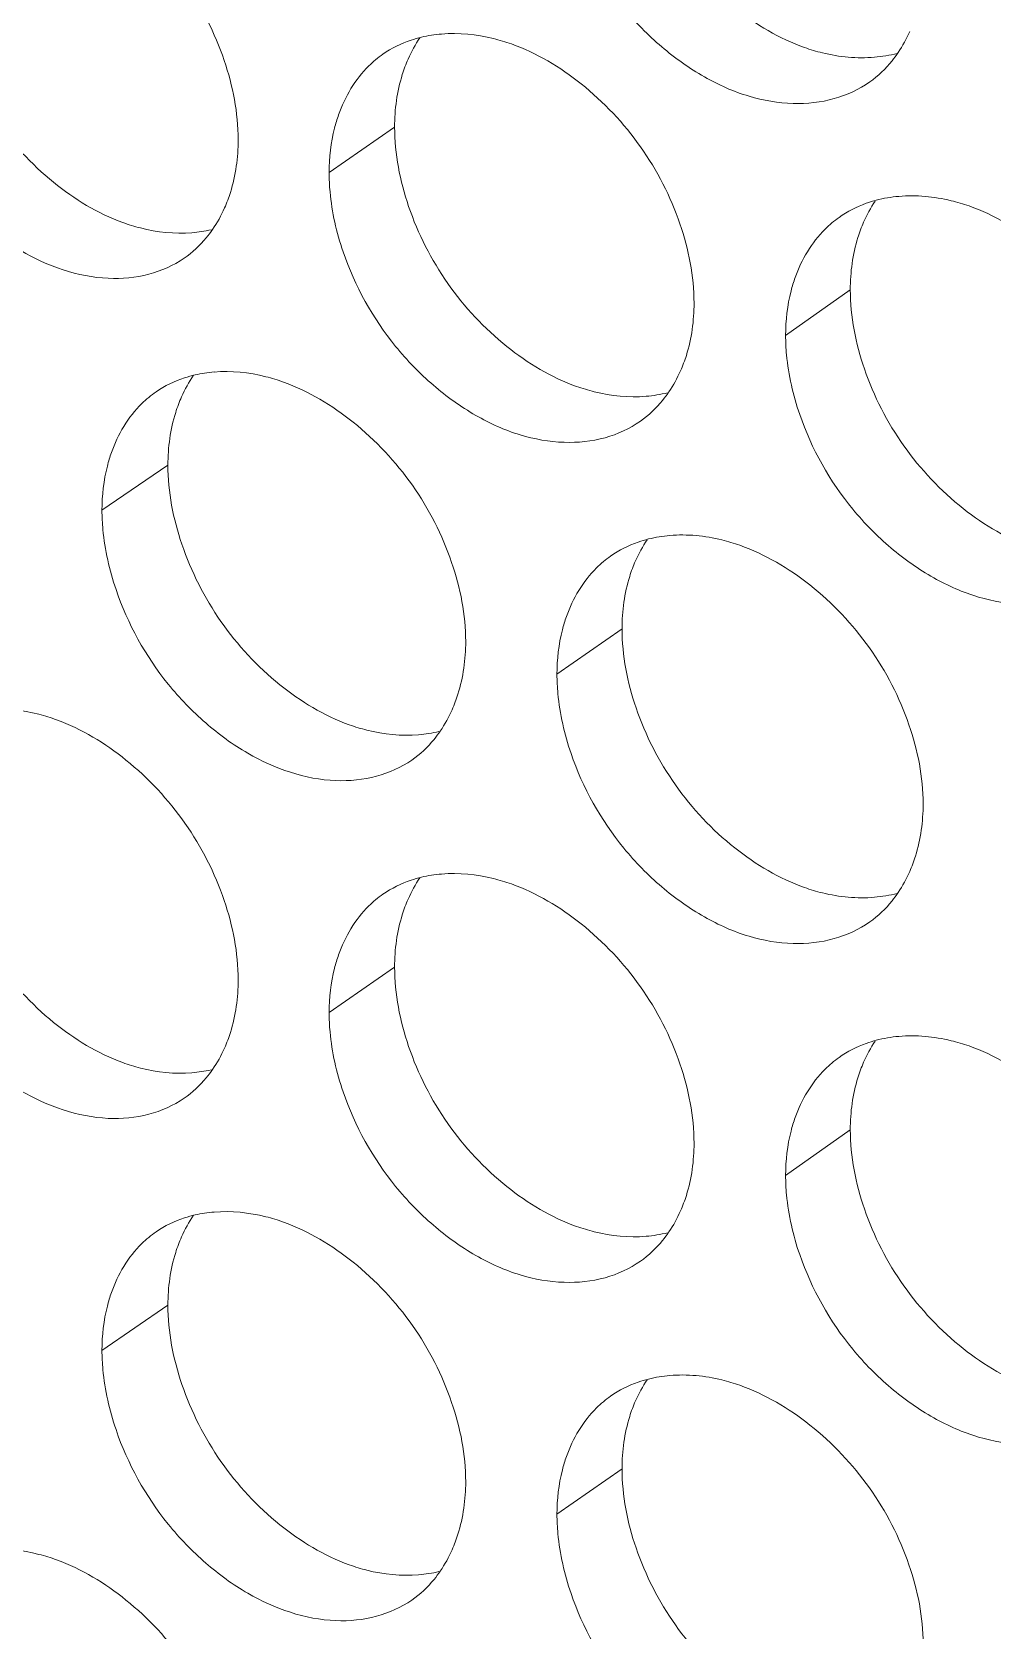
# Model space of a CAD drawing. Header units: millimetres. Extents: x 1177 to 4147, y 93 to 2194.
# Drawn here: x 2648.07 to 2657.07, y 822.04 to 837.02 of the extents above; entities that cross this region are included whole.
import ezdxf

# ---------------------------------------------------------------- set-up
doc = ezdxf.new("R2010")
doc.units = ezdxf.units.MM
doc.header["$LTSCALE"] = 0.1
doc.layers.get('0').update_dxf_attribs({"lineweight": 13})
doc.layers.add('标注', color=251, linetype='Continuous', lineweight=9)

# ---------------------------------------------------------------- blocks, each defined once
blk = doc.blocks.new('02')
at = {"layer": '标注'}
for p, q in [((4556.945, 785.738), (4556.068, 785.13)), ((4563.046, 783.561), (4562.18, 782.948)), ((4553.91, 781.212), (4553.027, 780.606)), ((4553.91, 781.212), (4553.027, 780.606)), ((4559.99, 779.021), (4559.119, 778.41)), ((4559.99, 779.021), (4559.119, 778.41)), ((4556.945, 774.488), (4556.068, 773.88)), ((4563.046, 772.311), (4562.18, 771.698)), ((4553.91, 769.962), (4553.027, 769.356)), ((4559.99, 767.771), (4559.119, 767.16))]:
    blk.add_line(p, q, dxfattribs=at)
for centre, radius, start, end in [((4554.092, 786.081), 1.763, 274.5012, 282.9601), ((4554.669, 780.688), 1.776, 94.5239, 102.8809), ((4554.669, 780.688), 1.776, 94.5239, 102.8809), ((4554.092, 774.831), 1.763, 274.5012, 282.9601), ((4554.669, 769.438), 1.776, 94.5239, 102.8809)]:
    blk.add_arc(centre, radius, start, end, dxfattribs=at)
for points, knots in [([(4559.99, 790.271), (4559.99, 789.911), (4560.138, 789.165), (4560.661, 788.147), (4561.443, 787.313), (4562.096, 786.924), (4562.434, 786.804)], [0, 0, 0, 0, 0.241162, 0.500244, 0.759286, 1, 1, 1, 1]), ([(4554.85, 785.569), (4554.85, 785.929), (4554.703, 786.675), (4554.182, 787.695), (4553.405, 788.533), (4552.756, 788.928), (4552.42, 789.05)], [0, 0, 0, 0, 0.241318, 0.500698, 0.759842, 1, 1, 1, 1]), ([(4559.307, 788.599), (4559.464, 788.142), (4559.828, 787.491), (4560.501, 786.804), (4561.067, 786.399), (4561.665, 786.132), (4562.265, 786.028), (4562.829, 786.088), (4563.163, 786.242), (4563.306, 786.343)], [0, 0, 0, 0, 0.278686, 0.418268, 0.552446, 0.677694, 0.792838, 0.899272, 1, 1, 1, 1]), ([(4550.886, 787.944), (4550.886, 787.585), (4551.032, 786.838), (4551.549, 785.817), (4552.323, 784.978), (4552.969, 784.582), (4553.305, 784.46)], [0, 0, 0, 0, 0.241622, 0.501159, 0.760144, 1, 1, 1, 1]), ([(4558.508, 786.852), (4558.429, 786.88), (4558.127, 786.972), (4557.806, 787.004), (4557.574, 786.985)], [0, 0, 0, 0, 0.263682, 1, 1, 1, 1]), ([(4557.303, 786.942), (4557.256, 786.931), (4557.076, 786.879), (4556.904, 786.795), (4556.789, 786.715)], [0, 0, 0, 0, 0.254756, 1, 1, 1, 1]), ([(4560.954, 783.382), (4560.954, 783.741), (4560.805, 784.488), (4560.281, 785.505), (4559.498, 786.34), (4558.846, 786.731), (4558.508, 786.852)], [0, 0, 0, 0, 0.241011, 0.500085, 0.759268, 1, 1, 1, 1]), ([(4562.434, 786.804), (4562.512, 786.776), (4562.815, 786.685), (4563.137, 786.654), (4563.369, 786.674)], [0, 0, 0, 0, 0.263331, 1, 1, 1, 1]), ([(4556.789, 786.715), (4556.722, 786.668), (4556.461, 786.451), (4556.28, 786.145), (4556.195, 785.904)], [0, 0, 0, 0, 0.243134, 1, 1, 1, 1]), ([(4557.126, 786.649), (4557.096, 786.581), (4556.987, 786.289), (4556.945, 785.975), (4556.945, 785.738)], [0, 0, 0, 0, 0.238208, 1, 1, 1, 1]), ([(4563.306, 786.343), (4563.418, 786.422), (4563.553, 786.552), (4563.662, 786.7), (4563.688, 786.739)], [0, 0, 0, 0, 0.745677, 1, 1, 1, 1]), ([(4550.184, 786.278), (4550.338, 785.822), (4550.695, 785.172), (4551.358, 784.482), (4552.068, 783.957), (4552.881, 783.667), (4553.652, 783.738), (4553.984, 783.884), (4554.126, 783.982)], [0, 0, 0, 0, 0.280322, 0.420487, 0.555043, 0.793636, 0.899726, 1, 1, 1, 1]), ([(4556.195, 785.904), (4556.174, 785.845), (4556.098, 785.593), (4556.068, 785.329), (4556.068, 785.13)], [0, 0, 0, 0, 0.239901, 1, 1, 1, 1]), ([(4556.945, 785.738), (4556.945, 785.379), (4557.093, 784.632), (4557.613, 783.613), (4558.393, 782.778), (4559.043, 782.386), (4559.38, 782.265)], [0, 0, 0, 0, 0.241314, 0.500547, 0.759571, 1, 1, 1, 1]), ([(4554.668, 784.655), (4554.698, 784.723), (4554.808, 785.016), (4554.85, 785.332), (4554.85, 785.569)], [0, 0, 0, 0, 0.238095, 1, 1, 1, 1]), ([(4556.068, 785.13), (4556.068, 785.043), (4556.086, 784.683), (4556.167, 784.328), (4556.256, 784.068)], [0, 0, 0, 0, 0.239836, 1, 1, 1, 1]), ([(4564.636, 784.682), (4564.557, 784.709), (4564.253, 784.8), (4563.929, 784.831), (4563.696, 784.811)], [0, 0, 0, 0, 0.263409, 1, 1, 1, 1]), ([(4563.393, 784.759), (4563.348, 784.747), (4563.173, 784.693), (4563.007, 784.608), (4562.895, 784.529)], [0, 0, 0, 0, 0.254423, 1, 1, 1, 1]), ([(4567.099, 781.224), (4567.099, 781.582), (4566.949, 782.328), (4566.421, 783.344), (4565.632, 784.175), (4564.976, 784.562), (4564.636, 784.682)], [0, 0, 0, 0, 0.240708, 0.499479, 0.758699, 1, 1, 1, 1]), ([(4553.305, 784.46), (4553.382, 784.432), (4553.681, 784.339), (4554, 784.305), (4554.23, 784.323)], [0, 0, 0, 0, 0.263742, 1, 1, 1, 1]), ([(4562.895, 784.529), (4562.829, 784.482), (4562.572, 784.265), (4562.393, 783.963), (4562.308, 783.724)], [0, 0, 0, 0, 0.243501, 1, 1, 1, 1]), ([(4563.224, 784.465), (4563.195, 784.397), (4563.088, 784.108), (4563.046, 783.795), (4563.046, 783.561)], [0, 0, 0, 0, 0.238574, 1, 1, 1, 1]), ([(4554.126, 783.982), (4554.237, 784.059), (4554.372, 784.184), (4554.481, 784.329), (4554.507, 784.367)], [0, 0, 0, 0, 0.745554, 1, 1, 1, 1]), ([(4556.256, 784.068), (4556.412, 783.611), (4556.774, 782.961), (4557.443, 782.273), (4558.006, 781.866), (4558.601, 781.597), (4559.198, 781.491), (4559.76, 781.547), (4560.093, 781.699), (4560.235, 781.799)], [0, 0, 0, 0, 0.27906, 0.418751, 0.552974, 0.678194, 0.793225, 0.899482, 1, 1, 1, 1]), ([(4562.308, 783.724), (4562.287, 783.665), (4562.21, 783.413), (4562.18, 783.148), (4562.18, 782.948)], [0, 0, 0, 0, 0.240105, 1, 1, 1, 1]), ([(4563.046, 783.561), (4563.046, 783.201), (4563.194, 782.456), (4563.719, 781.438), (4564.504, 780.606), (4565.158, 780.218), (4565.497, 780.099)], [0, 0, 0, 0, 0.241011, 0.499941, 0.759002, 1, 1, 1, 1]), ([(4560.773, 782.474), (4560.803, 782.541), (4560.912, 782.832), (4560.954, 783.146), (4560.954, 783.382)], [0, 0, 0, 0, 0.238464, 1, 1, 1, 1]), ([(4562.18, 782.948), (4562.18, 782.862), (4562.198, 782.502), (4562.28, 782.146), (4562.369, 781.888)], [0, 0, 0, 0, 0.239921, 1, 1, 1, 1]), ([(4555.459, 782.322), (4555.381, 782.351), (4555.08, 782.443), (4554.76, 782.477), (4554.529, 782.458)], [0, 0, 0, 0, 0.26382, 1, 1, 1, 1]), ([(4555.459, 782.322), (4555.381, 782.351), (4555.08, 782.443), (4554.76, 782.477), (4554.529, 782.458)], [0, 0, 0, 0, 0.26382, 1, 1, 1, 1]), ([(4554.273, 782.419), (4554.226, 782.408), (4554.042, 782.358), (4553.868, 782.274), (4553.752, 782.194)], [0, 0, 0, 0, 0.254929, 1, 1, 1, 1]), ([(4554.273, 782.419), (4554.226, 782.408), (4554.042, 782.358), (4553.868, 782.274), (4553.752, 782.194)], [0, 0, 0, 0, 0.254929, 1, 1, 1, 1]), ([(4557.897, 778.847), (4557.897, 779.206), (4557.749, 779.953), (4557.227, 780.972), (4556.446, 781.808), (4555.796, 782.201), (4555.459, 782.322)], [0, 0, 0, 0, 0.241164, 0.500391, 0.759555, 1, 1, 1, 1]), ([(4557.897, 778.847), (4557.897, 779.206), (4557.749, 779.953), (4557.227, 780.972), (4556.446, 781.808), (4555.796, 782.201), (4555.459, 782.322)], [0, 0, 0, 0, 0.241164, 0.500391, 0.759555, 1, 1, 1, 1]), ([(4559.38, 782.265), (4559.459, 782.238), (4559.76, 782.146), (4560.081, 782.114), (4560.312, 782.133)], [0, 0, 0, 0, 0.263467, 1, 1, 1, 1]), ([(4553.752, 782.194), (4553.684, 782.147), (4553.42, 781.929), (4553.239, 781.622), (4553.154, 781.379)], [0, 0, 0, 0, 0.242946, 1, 1, 1, 1]), ([(4553.752, 782.194), (4553.684, 782.147), (4553.42, 781.929), (4553.239, 781.622), (4553.154, 781.379)], [0, 0, 0, 0, 0.242946, 1, 1, 1, 1]), ([(4554.092, 782.126), (4554.062, 782.058), (4553.953, 781.766), (4553.91, 781.45), (4553.91, 781.212)], [0, 0, 0, 0, 0.238023, 1, 1, 1, 1]), ([(4554.092, 782.126), (4554.062, 782.058), (4553.953, 781.766), (4553.91, 781.45), (4553.91, 781.212)], [0, 0, 0, 0, 0.238023, 1, 1, 1, 1]), ([(4560.235, 781.799), (4560.347, 781.877), (4560.482, 782.005), (4560.591, 782.152), (4560.617, 782.191)], [0, 0, 0, 0, 0.745636, 1, 1, 1, 1]), ([(4562.369, 781.888), (4562.526, 781.43), (4562.893, 780.779), (4563.57, 780.093), (4564.139, 779.689), (4564.74, 779.424), (4565.343, 779.323), (4565.908, 779.386), (4566.244, 779.542), (4566.386, 779.645)], [0, 0, 0, 0, 0.278313, 0.417788, 0.551922, 0.677197, 0.792453, 0.899064, 1, 1, 1, 1]), ([(4553.154, 781.379), (4553.133, 781.32), (4553.057, 781.069), (4553.027, 780.805), (4553.027, 780.606)], [0, 0, 0, 0, 0.2398, 1, 1, 1, 1]), ([(4553.154, 781.379), (4553.133, 781.32), (4553.057, 781.069), (4553.027, 780.805), (4553.027, 780.606)], [0, 0, 0, 0, 0.2398, 1, 1, 1, 1]), ([(4553.91, 781.212), (4553.91, 780.853), (4554.057, 780.107), (4554.576, 779.087), (4555.352, 778.249), (4556.001, 777.856), (4556.337, 777.734)], [0, 0, 0, 0, 0.241468, 0.500853, 0.759857, 1, 1, 1, 1]), ([(4553.91, 781.212), (4553.91, 780.853), (4554.057, 780.107), (4554.576, 779.087), (4555.352, 778.249), (4556.001, 777.856), (4556.337, 777.734)], [0, 0, 0, 0, 0.241468, 0.500853, 0.759857, 1, 1, 1, 1]), ([(4553.027, 780.606), (4553.027, 780.52), (4553.045, 780.16), (4553.127, 779.804), (4553.215, 779.544)], [0, 0, 0, 0, 0.239793, 1, 1, 1, 1]), ([(4553.027, 780.606), (4553.027, 780.52), (4553.045, 780.16), (4553.127, 779.804), (4553.215, 779.544)], [0, 0, 0, 0, 0.239793, 1, 1, 1, 1]), ([(4560.343, 780.222), (4560.297, 780.21), (4560.119, 780.157), (4559.95, 780.073), (4559.837, 779.994)], [0, 0, 0, 0, 0.254587, 1, 1, 1, 1]), ([(4560.343, 780.222), (4560.297, 780.21), (4560.119, 780.157), (4559.95, 780.073), (4559.837, 779.994)], [0, 0, 0, 0, 0.254587, 1, 1, 1, 1]), ([(4561.567, 780.138), (4561.488, 780.166), (4561.185, 780.257), (4560.862, 780.289), (4560.63, 780.269)], [0, 0, 0, 0, 0.263544, 1, 1, 1, 1]), ([(4561.567, 780.138), (4561.488, 780.166), (4561.185, 780.257), (4560.862, 780.289), (4560.63, 780.269)], [0, 0, 0, 0, 0.263544, 1, 1, 1, 1]), ([(4564.021, 776.674), (4564.021, 777.033), (4563.872, 777.779), (4563.346, 778.796), (4562.56, 779.629), (4561.905, 780.018), (4561.567, 780.138)], [0, 0, 0, 0, 0.240859, 0.499781, 0.758983, 1, 1, 1, 1]), ([(4564.021, 776.674), (4564.021, 777.033), (4563.872, 777.779), (4563.346, 778.796), (4562.56, 779.629), (4561.905, 780.018), (4561.567, 780.138)], [0, 0, 0, 0, 0.240859, 0.499781, 0.758983, 1, 1, 1, 1]), ([(4559.837, 779.994), (4559.77, 779.946), (4559.511, 779.729), (4559.332, 779.426), (4559.246, 779.186)], [0, 0, 0, 0, 0.243319, 1, 1, 1, 1]), ([(4559.837, 779.994), (4559.77, 779.946), (4559.511, 779.729), (4559.332, 779.426), (4559.246, 779.186)], [0, 0, 0, 0, 0.243319, 1, 1, 1, 1]), ([(4560.17, 779.928), (4560.14, 779.861), (4560.032, 779.57), (4559.99, 779.257), (4559.99, 779.021)], [0, 0, 0, 0, 0.238392, 1, 1, 1, 1]), ([(4560.17, 779.928), (4560.14, 779.861), (4560.032, 779.57), (4559.99, 779.257), (4559.99, 779.021)], [0, 0, 0, 0, 0.238392, 1, 1, 1, 1]), ([(4553.215, 779.544), (4553.37, 779.088), (4553.729, 778.438), (4554.396, 777.749), (4555.11, 777.225), (4555.927, 776.939), (4556.701, 777.014), (4557.033, 777.163), (4557.175, 777.262)], [0, 0, 0, 0, 0.279944, 0.419999, 0.55451, 0.793241, 0.899512, 1, 1, 1, 1]), ([(4553.215, 779.544), (4553.37, 779.088), (4553.729, 778.438), (4554.396, 777.749), (4555.11, 777.225), (4555.927, 776.939), (4556.701, 777.014), (4557.033, 777.163), (4557.175, 777.262)], [0, 0, 0, 0, 0.279944, 0.419999, 0.55451, 0.793241, 0.899512, 1, 1, 1, 1]), ([(4559.246, 779.186), (4559.225, 779.126), (4559.149, 778.875), (4559.119, 778.61), (4559.119, 778.41)], [0, 0, 0, 0, 0.240003, 1, 1, 1, 1]), ([(4559.246, 779.186), (4559.225, 779.126), (4559.149, 778.875), (4559.119, 778.61), (4559.119, 778.41)], [0, 0, 0, 0, 0.240003, 1, 1, 1, 1]), ([(4557.715, 777.936), (4557.745, 778.004), (4557.854, 778.295), (4557.897, 778.61), (4557.897, 778.847)], [0, 0, 0, 0, 0.23828, 1, 1, 1, 1]), ([(4557.715, 777.936), (4557.745, 778.004), (4557.854, 778.295), (4557.897, 778.61), (4557.897, 778.847)], [0, 0, 0, 0, 0.23828, 1, 1, 1, 1]), ([(4559.99, 779.021), (4559.99, 778.661), (4560.138, 777.915), (4560.661, 776.897), (4561.443, 776.063), (4562.096, 775.674), (4562.434, 775.554)], [0, 0, 0, 0, 0.241162, 0.500244, 0.759286, 1, 1, 1, 1]), ([(4559.99, 779.021), (4559.99, 778.661), (4560.138, 777.915), (4560.661, 776.897), (4561.443, 776.063), (4562.096, 775.674), (4562.434, 775.554)], [0, 0, 0, 0, 0.241162, 0.500244, 0.759286, 1, 1, 1, 1]), ([(4559.119, 778.41), (4559.119, 778.324), (4559.136, 777.964), (4559.219, 777.608), (4559.307, 777.349)], [0, 0, 0, 0, 0.239878, 1, 1, 1, 1]), ([(4559.119, 778.41), (4559.119, 778.324), (4559.136, 777.964), (4559.219, 777.608), (4559.307, 777.349)], [0, 0, 0, 0, 0.239878, 1, 1, 1, 1]), ([(4552.42, 777.8), (4552.343, 777.829), (4552.043, 777.922), (4551.724, 777.957), (4551.493, 777.938)], [0, 0, 0, 0, 0.26396, 1, 1, 1, 1]), ([(4554.85, 774.319), (4554.85, 774.679), (4554.703, 775.425), (4554.182, 776.445), (4553.405, 777.283), (4552.756, 777.678), (4552.42, 777.8)], [0, 0, 0, 0, 0.241318, 0.500698, 0.759842, 1, 1, 1, 1]), ([(4556.337, 777.734), (4556.415, 777.706), (4556.715, 777.614), (4557.035, 777.581), (4557.266, 777.6)], [0, 0, 0, 0, 0.263604, 1, 1, 1, 1]), ([(4556.337, 777.734), (4556.415, 777.706), (4556.715, 777.614), (4557.035, 777.581), (4557.266, 777.6)], [0, 0, 0, 0, 0.263604, 1, 1, 1, 1]), ([(4557.175, 777.262), (4557.287, 777.339), (4557.422, 777.466), (4557.531, 777.612), (4557.557, 777.65)], [0, 0, 0, 0, 0.745595, 1, 1, 1, 1]), ([(4557.175, 777.262), (4557.287, 777.339), (4557.422, 777.466), (4557.531, 777.612), (4557.557, 777.65)], [0, 0, 0, 0, 0.745595, 1, 1, 1, 1]), ([(4559.307, 777.349), (4559.464, 776.892), (4559.828, 776.241), (4560.501, 775.554), (4561.067, 775.149), (4561.665, 774.882), (4562.265, 774.778), (4562.829, 774.838), (4563.163, 774.992), (4563.306, 775.093)], [0, 0, 0, 0, 0.278686, 0.418268, 0.552446, 0.677694, 0.792838, 0.899272, 1, 1, 1, 1]), ([(4559.307, 777.349), (4559.464, 776.892), (4559.828, 776.241), (4560.501, 775.554), (4561.067, 775.149), (4561.665, 774.882), (4562.265, 774.778), (4562.829, 774.838), (4563.163, 774.992), (4563.306, 775.093)], [0, 0, 0, 0, 0.278686, 0.418268, 0.552446, 0.677694, 0.792838, 0.899272, 1, 1, 1, 1]), ([(4550.886, 776.694), (4550.886, 776.335), (4551.032, 775.588), (4551.549, 774.567), (4552.323, 773.728), (4552.969, 773.332), (4553.305, 773.21)], [0, 0, 0, 0, 0.241622, 0.501159, 0.760144, 1, 1, 1, 1]), ([(4563.842, 775.769), (4563.871, 775.837), (4563.979, 776.126), (4564.021, 776.439), (4564.021, 776.674)], [0, 0, 0, 0, 0.238646, 1, 1, 1, 1]), ([(4563.842, 775.769), (4563.871, 775.837), (4563.979, 776.126), (4564.021, 776.439), (4564.021, 776.674)], [0, 0, 0, 0, 0.238646, 1, 1, 1, 1]), ([(4557.303, 775.692), (4557.256, 775.681), (4557.076, 775.629), (4556.904, 775.545), (4556.789, 775.465)], [0, 0, 0, 0, 0.254756, 1, 1, 1, 1]), ([(4558.508, 775.602), (4558.429, 775.63), (4558.127, 775.722), (4557.806, 775.754), (4557.574, 775.735)], [0, 0, 0, 0, 0.263682, 1, 1, 1, 1]), ([(4556.789, 775.465), (4556.722, 775.418), (4556.461, 775.201), (4556.28, 774.895), (4556.195, 774.654)], [0, 0, 0, 0, 0.243134, 1, 1, 1, 1]), ([(4557.126, 775.399), (4557.096, 775.331), (4556.987, 775.039), (4556.945, 774.725), (4556.945, 774.488)], [0, 0, 0, 0, 0.238208, 1, 1, 1, 1]), ([(4560.954, 772.132), (4560.954, 772.491), (4560.805, 773.238), (4560.281, 774.255), (4559.498, 775.09), (4558.846, 775.481), (4558.508, 775.602)], [0, 0, 0, 0, 0.241011, 0.500085, 0.759268, 1, 1, 1, 1]), ([(4562.434, 775.554), (4562.512, 775.526), (4562.815, 775.435), (4563.137, 775.404), (4563.369, 775.424)], [0, 0, 0, 0, 0.263331, 1, 1, 1, 1]), ([(4562.434, 775.554), (4562.512, 775.526), (4562.815, 775.435), (4563.137, 775.404), (4563.369, 775.424)], [0, 0, 0, 0, 0.263331, 1, 1, 1, 1]), ([(4563.306, 775.093), (4563.418, 775.172), (4563.553, 775.302), (4563.662, 775.45), (4563.688, 775.489)], [0, 0, 0, 0, 0.745677, 1, 1, 1, 1]), ([(4563.306, 775.093), (4563.418, 775.172), (4563.553, 775.302), (4563.662, 775.45), (4563.688, 775.489)], [0, 0, 0, 0, 0.745677, 1, 1, 1, 1]), ([(4550.184, 775.028), (4550.338, 774.572), (4550.695, 773.922), (4551.358, 773.232), (4552.068, 772.707), (4552.881, 772.417), (4553.652, 772.488), (4553.984, 772.634), (4554.126, 772.732)], [0, 0, 0, 0, 0.280322, 0.420487, 0.555043, 0.793636, 0.899726, 1, 1, 1, 1]), ([(4556.195, 774.654), (4556.174, 774.595), (4556.098, 774.343), (4556.068, 774.079), (4556.068, 773.88)], [0, 0, 0, 0, 0.239901, 1, 1, 1, 1]), ([(4556.945, 774.488), (4556.945, 774.129), (4557.093, 773.382), (4557.613, 772.363), (4558.393, 771.528), (4559.043, 771.136), (4559.38, 771.015)], [0, 0, 0, 0, 0.241314, 0.500547, 0.759571, 1, 1, 1, 1]), ([(4554.668, 773.405), (4554.698, 773.473), (4554.808, 773.766), (4554.85, 774.082), (4554.85, 774.319)], [0, 0, 0, 0, 0.238095, 1, 1, 1, 1]), ([(4556.068, 773.88), (4556.068, 773.793), (4556.086, 773.433), (4556.167, 773.078), (4556.256, 772.818)], [0, 0, 0, 0, 0.239836, 1, 1, 1, 1]), ([(4563.393, 773.509), (4563.348, 773.497), (4563.173, 773.443), (4563.007, 773.358), (4562.895, 773.279)], [0, 0, 0, 0, 0.254423, 1, 1, 1, 1]), ([(4564.636, 773.432), (4564.557, 773.459), (4564.253, 773.55), (4563.929, 773.581), (4563.696, 773.561)], [0, 0, 0, 0, 0.263409, 1, 1, 1, 1]), ([(4562.895, 773.279), (4562.829, 773.232), (4562.572, 773.015), (4562.393, 772.713), (4562.308, 772.474)], [0, 0, 0, 0, 0.243501, 1, 1, 1, 1]), ([(4567.099, 769.974), (4567.099, 770.332), (4566.949, 771.078), (4566.421, 772.094), (4565.632, 772.925), (4564.976, 773.312), (4564.636, 773.432)], [0, 0, 0, 0, 0.240708, 0.499479, 0.758699, 1, 1, 1, 1]), ([(4553.305, 773.21), (4553.382, 773.182), (4553.681, 773.089), (4554, 773.055), (4554.23, 773.073)], [0, 0, 0, 0, 0.263742, 1, 1, 1, 1]), ([(4554.126, 772.732), (4554.237, 772.809), (4554.372, 772.934), (4554.481, 773.079), (4554.507, 773.117)], [0, 0, 0, 0, 0.745554, 1, 1, 1, 1]), ([(4563.224, 773.215), (4563.195, 773.147), (4563.088, 772.858), (4563.046, 772.545), (4563.046, 772.311)], [0, 0, 0, 0, 0.238574, 1, 1, 1, 1]), ([(4556.256, 772.818), (4556.412, 772.361), (4556.774, 771.711), (4557.443, 771.023), (4558.006, 770.616), (4558.601, 770.347), (4559.198, 770.241), (4559.76, 770.297), (4560.093, 770.449), (4560.235, 770.549)], [0, 0, 0, 0, 0.27906, 0.418751, 0.552974, 0.678194, 0.793225, 0.899482, 1, 1, 1, 1]), ([(4562.308, 772.474), (4562.287, 772.415), (4562.21, 772.163), (4562.18, 771.898), (4562.18, 771.698)], [0, 0, 0, 0, 0.240105, 1, 1, 1, 1]), ([(4563.046, 772.311), (4563.046, 771.951), (4563.194, 771.206), (4563.719, 770.188), (4564.504, 769.356), (4565.158, 768.968), (4565.497, 768.849)], [0, 0, 0, 0, 0.241011, 0.499941, 0.759002, 1, 1, 1, 1]), ([(4560.773, 771.224), (4560.803, 771.291), (4560.912, 771.582), (4560.954, 771.896), (4560.954, 772.132)], [0, 0, 0, 0, 0.238464, 1, 1, 1, 1]), ([(4562.18, 771.698), (4562.18, 771.612), (4562.198, 771.252), (4562.28, 770.896), (4562.369, 770.638)], [0, 0, 0, 0, 0.239921, 1, 1, 1, 1]), ([(4554.273, 771.169), (4554.226, 771.158), (4554.042, 771.108), (4553.868, 771.024), (4553.752, 770.944)], [0, 0, 0, 0, 0.254929, 1, 1, 1, 1]), ([(4555.459, 771.072), (4555.381, 771.101), (4555.08, 771.193), (4554.76, 771.227), (4554.529, 771.208)], [0, 0, 0, 0, 0.26382, 1, 1, 1, 1]), ([(4553.752, 770.944), (4553.684, 770.897), (4553.42, 770.679), (4553.239, 770.372), (4553.154, 770.129)], [0, 0, 0, 0, 0.242946, 1, 1, 1, 1]), ([(4557.897, 767.597), (4557.897, 767.956), (4557.749, 768.703), (4557.227, 769.722), (4556.446, 770.558), (4555.796, 770.951), (4555.459, 771.072)], [0, 0, 0, 0, 0.241164, 0.500391, 0.759555, 1, 1, 1, 1]), ([(4559.38, 771.015), (4559.459, 770.988), (4559.76, 770.896), (4560.081, 770.864), (4560.312, 770.883)], [0, 0, 0, 0, 0.263467, 1, 1, 1, 1]), ([(4560.235, 770.549), (4560.347, 770.627), (4560.482, 770.755), (4560.591, 770.902), (4560.617, 770.941)], [0, 0, 0, 0, 0.745636, 1, 1, 1, 1]), ([(4554.092, 770.876), (4554.062, 770.808), (4553.953, 770.516), (4553.91, 770.2), (4553.91, 769.962)], [0, 0, 0, 0, 0.238023, 1, 1, 1, 1]), ([(4562.369, 770.638), (4562.526, 770.18), (4562.893, 769.529), (4563.57, 768.843), (4564.139, 768.439), (4564.74, 768.174), (4565.343, 768.073), (4565.908, 768.136), (4566.244, 768.292), (4566.386, 768.395)], [0, 0, 0, 0, 0.278313, 0.417788, 0.551922, 0.677197, 0.792453, 0.899064, 1, 1, 1, 1]), ([(4553.154, 770.129), (4553.133, 770.07), (4553.057, 769.819), (4553.027, 769.555), (4553.027, 769.356)], [0, 0, 0, 0, 0.2398, 1, 1, 1, 1]), ([(4553.91, 769.962), (4553.91, 769.603), (4554.057, 768.857), (4554.576, 767.837), (4555.352, 766.999), (4556.001, 766.606), (4556.337, 766.484)], [0, 0, 0, 0, 0.241468, 0.500853, 0.759857, 1, 1, 1, 1]), ([(4553.027, 769.356), (4553.027, 769.27), (4553.045, 768.91), (4553.127, 768.554), (4553.215, 768.294)], [0, 0, 0, 0, 0.239793, 1, 1, 1, 1]), ([(4561.567, 768.888), (4561.488, 768.916), (4561.185, 769.007), (4560.862, 769.039), (4560.63, 769.019)], [0, 0, 0, 0, 0.263544, 1, 1, 1, 1]), ([(4560.343, 768.972), (4560.297, 768.96), (4560.119, 768.907), (4559.95, 768.823), (4559.837, 768.744)], [0, 0, 0, 0, 0.254587, 1, 1, 1, 1]), ([(4564.021, 765.424), (4564.021, 765.783), (4563.872, 766.529), (4563.346, 767.546), (4562.56, 768.379), (4561.905, 768.768), (4561.567, 768.888)], [0, 0, 0, 0, 0.240859, 0.499781, 0.758983, 1, 1, 1, 1]), ([(4559.837, 768.744), (4559.77, 768.696), (4559.511, 768.479), (4559.332, 768.176), (4559.246, 767.936)], [0, 0, 0, 0, 0.243319, 1, 1, 1, 1]), ([(4560.17, 768.678), (4560.14, 768.611), (4560.032, 768.32), (4559.99, 768.007), (4559.99, 767.771)], [0, 0, 0, 0, 0.238392, 1, 1, 1, 1]), ([(4553.215, 768.294), (4553.37, 767.838), (4553.729, 767.188), (4554.396, 766.499), (4555.11, 765.975), (4555.927, 765.689), (4556.701, 765.764), (4557.033, 765.913), (4557.175, 766.012)], [0, 0, 0, 0, 0.279944, 0.419999, 0.55451, 0.793241, 0.899512, 1, 1, 1, 1]), ([(4559.246, 767.936), (4559.225, 767.876), (4559.149, 767.625), (4559.119, 767.36), (4559.119, 767.16)], [0, 0, 0, 0, 0.240003, 1, 1, 1, 1]), ([(4559.99, 767.771), (4559.99, 767.411), (4560.138, 766.665), (4560.661, 765.647), (4561.443, 764.813), (4562.096, 764.424), (4562.434, 764.304)], [0, 0, 0, 0, 0.241162, 0.500244, 0.759286, 1, 1, 1, 1]), ([(4557.715, 766.686), (4557.745, 766.754), (4557.854, 767.045), (4557.897, 767.36), (4557.897, 767.597)], [0, 0, 0, 0, 0.23828, 1, 1, 1, 1]), ([(4559.119, 767.16), (4559.119, 767.074), (4559.136, 766.714), (4559.219, 766.358), (4559.307, 766.099)], [0, 0, 0, 0, 0.239878, 1, 1, 1, 1]), ([(4552.42, 766.55), (4552.343, 766.579), (4552.043, 766.672), (4551.724, 766.707), (4551.493, 766.688)], [0, 0, 0, 0, 0.26396, 1, 1, 1, 1]), ([(4554.85, 763.069), (4554.85, 763.429), (4554.703, 764.175), (4554.182, 765.195), (4553.405, 766.033), (4552.756, 766.428), (4552.42, 766.55)], [0, 0, 0, 0, 0.241318, 0.500698, 0.759842, 1, 1, 1, 1]), ([(4556.337, 766.484), (4556.415, 766.456), (4556.715, 766.364), (4557.035, 766.331), (4557.266, 766.35)], [0, 0, 0, 0, 0.263604, 1, 1, 1, 1]), ([(4557.175, 766.012), (4557.287, 766.089), (4557.422, 766.216), (4557.531, 766.362), (4557.557, 766.4)], [0, 0, 0, 0, 0.745595, 1, 1, 1, 1]), ([(4559.307, 766.099), (4559.464, 765.642), (4559.828, 764.991), (4560.501, 764.304), (4561.067, 763.899), (4561.665, 763.632), (4562.265, 763.528), (4562.829, 763.588), (4563.163, 763.742), (4563.306, 763.843)], [0, 0, 0, 0, 0.278686, 0.418268, 0.552446, 0.677694, 0.792838, 0.899272, 1, 1, 1, 1])]:
    blk.add_open_spline(points, degree=3, knots=knots, dxfattribs=at)
for points in [[(4557.574, 786.985), (4557.483, 786.978), (4557.392, 786.964), (4557.303, 786.942)], [(4563.688, 786.739), (4563.747, 786.827), (4563.799, 786.922), (4563.842, 787.019)], [(4557.284, 786.935), (4557.223, 786.845), (4557.17, 786.749), (4557.126, 786.649)], [(4563.369, 786.674), (4563.471, 786.683), (4563.574, 786.7), (4563.673, 786.726)], [(4554.507, 784.367), (4554.569, 784.457), (4554.623, 784.554), (4554.668, 784.655)], [(4563.378, 784.747), (4563.319, 784.658), (4563.267, 784.563), (4563.224, 784.465)], [(4563.696, 784.811), (4563.594, 784.802), (4563.492, 784.785), (4563.393, 784.759)], [(4560.617, 782.191), (4560.678, 782.28), (4560.73, 782.375), (4560.773, 782.474)], [(4554.253, 782.415), (4554.19, 782.325), (4554.137, 782.227), (4554.092, 782.126)], [(4554.253, 782.415), (4554.19, 782.325), (4554.137, 782.227), (4554.092, 782.126)], [(4560.312, 782.133), (4560.409, 782.141), (4560.506, 782.157), (4560.601, 782.181)], [(4560.326, 780.212), (4560.266, 780.123), (4560.214, 780.027), (4560.17, 779.928)], [(4560.326, 780.212), (4560.266, 780.123), (4560.214, 780.027), (4560.17, 779.928)], [(4560.63, 780.269), (4560.533, 780.261), (4560.437, 780.246), (4560.343, 780.222)], [(4560.63, 780.269), (4560.533, 780.261), (4560.437, 780.246), (4560.343, 780.222)], [(4557.557, 777.65), (4557.618, 777.74), (4557.671, 777.836), (4557.715, 777.936)], [(4557.557, 777.65), (4557.618, 777.74), (4557.671, 777.836), (4557.715, 777.936)], [(4557.266, 777.6), (4557.358, 777.607), (4557.449, 777.622), (4557.539, 777.643)], [(4557.266, 777.6), (4557.358, 777.607), (4557.449, 777.622), (4557.539, 777.643)], [(4557.284, 775.685), (4557.223, 775.595), (4557.17, 775.499), (4557.126, 775.399)], [(4557.574, 775.735), (4557.483, 775.728), (4557.392, 775.714), (4557.303, 775.692)], [(4563.688, 775.489), (4563.747, 775.577), (4563.799, 775.672), (4563.842, 775.769)], [(4563.688, 775.489), (4563.747, 775.577), (4563.799, 775.672), (4563.842, 775.769)], [(4563.369, 775.424), (4563.471, 775.433), (4563.574, 775.45), (4563.673, 775.476)], [(4563.369, 775.424), (4563.471, 775.433), (4563.574, 775.45), (4563.673, 775.476)], [(4563.378, 773.497), (4563.319, 773.408), (4563.267, 773.313), (4563.224, 773.215)], [(4563.696, 773.561), (4563.594, 773.552), (4563.492, 773.535), (4563.393, 773.509)], [(4554.507, 773.117), (4554.569, 773.207), (4554.623, 773.304), (4554.668, 773.405)], [(4554.253, 771.165), (4554.19, 771.075), (4554.137, 770.977), (4554.092, 770.876)], [(4560.617, 770.941), (4560.678, 771.03), (4560.73, 771.125), (4560.773, 771.224)], [(4560.312, 770.883), (4560.409, 770.891), (4560.506, 770.907), (4560.601, 770.931)], [(4560.63, 769.019), (4560.533, 769.011), (4560.437, 768.996), (4560.343, 768.972)], [(4560.326, 768.962), (4560.266, 768.873), (4560.214, 768.777), (4560.17, 768.678)], [(4557.557, 766.4), (4557.618, 766.49), (4557.671, 766.586), (4557.715, 766.686)], [(4557.266, 766.35), (4557.358, 766.357), (4557.449, 766.372), (4557.539, 766.393)]]:
    blk.add_open_spline(points, degree=3, dxfattribs=at)

msp = doc.modelspace()

# ---------------------------------------------------------------- block references
at = {"xscale": 0.7, "yscale": 0.7, "zscale": 0.7}
msp.add_blockref('02', (-538.391, 286.112), dxfattribs=at)

doc.saveas('drawing.dxf')
